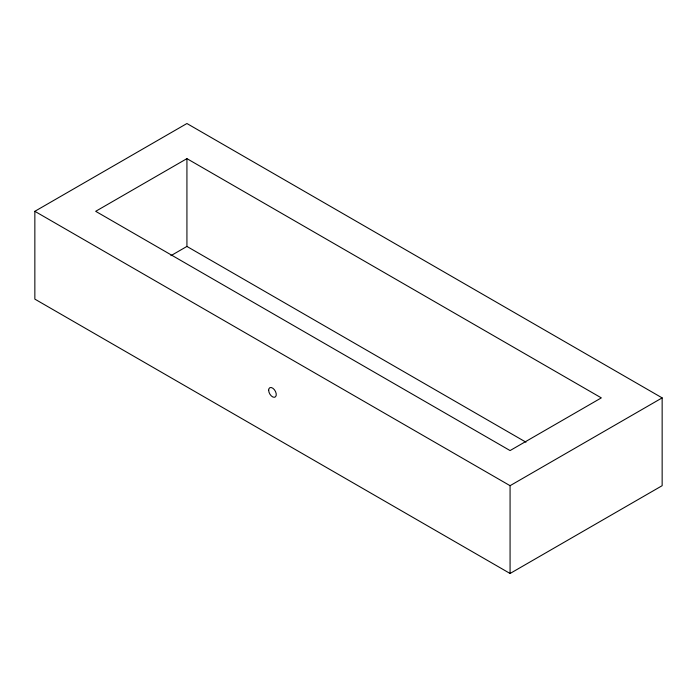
<?xml version="1.0" encoding="UTF-8"?>
<svg xmlns="http://www.w3.org/2000/svg" width="697" height="697" viewBox="0 0 697 697"><rect width="100%" height="100%" fill="white"/><g stroke="black" fill="none" stroke-linecap="round" stroke-linejoin="round"><path stroke-width="1.05" d="M34.85 211.313L186.927 123.517L662.15 397.882L662.15 485.687L510.073 573.483L34.85 299.118L34.85 211.313L510.073 485.687L662.15 397.882M186.927 158.637L95.681 211.313L510.073 450.567L601.319 397.882L186.927 158.637L186.927 246.433L525.974 442.186M170.931 255.668L186.927 246.433M510.073 485.687L510.073 573.483M268.659 390.207A5.376 3.102 60 0 0 274.365 397.299A5.376 3.102 60 0 0 274.365 389.693A5.376 3.102 60 0 0 268.659 390.207"/></g></svg>
